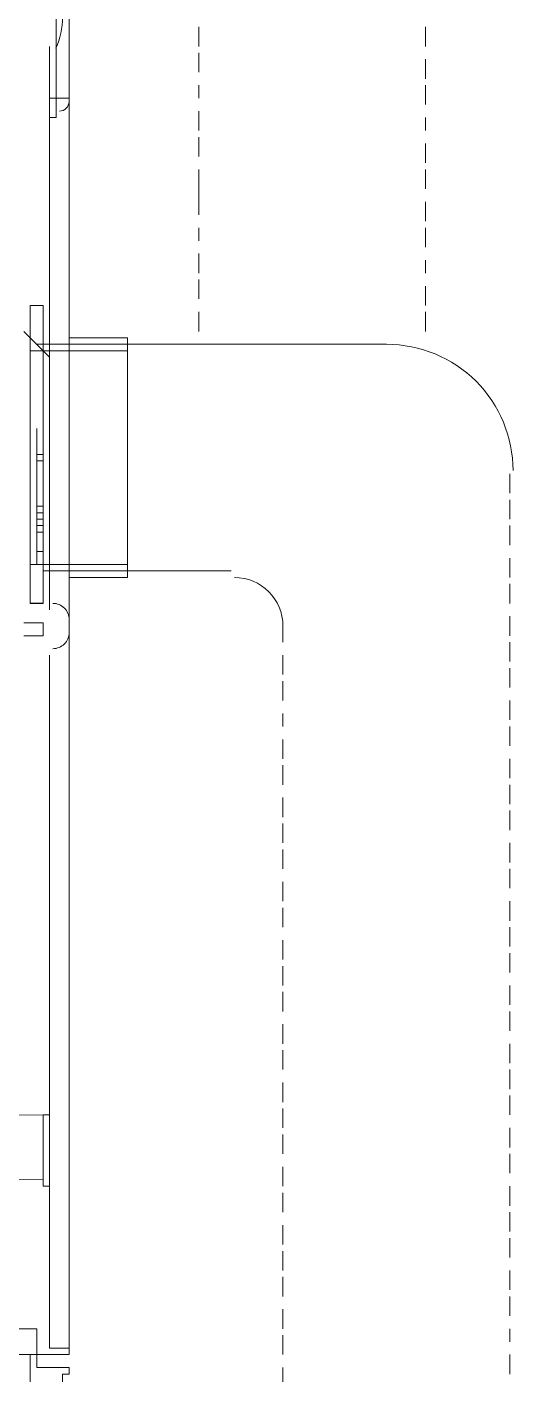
# Model space of a CAD drawing. Header units: millimetres. Extents: x 42 to 552, y 43 to 535.
# Drawn here: x 480.5516 to 480.6475, y 496.2602 to 496.5264 of the extents above; entities that cross this region are included whole.
import ezdxf

# ---------------------------------------------------------------- set-up
doc = ezdxf.new("R2010")
doc.units = ezdxf.units.MM
doc.header["$LTSCALE"] = 0.75
doc.header["$MEASUREMENT"] = 0
doc.layers.add('PDF_0', color=7, linetype='Continuous')

msp = doc.modelspace()

# ---------------------------------------------------------------- linework, layer by layer
at = {"layer": 'PDF_0', "lineweight": 18}
for points in [[(480.5598784159065, 496.6786376766864), (480.5598784159065, 496.5122777173518), (480.5573190319164, 496.5122777173518), (480.5573190319164, 496.6786376766864)], [(480.5598784159065, 496.4175805097306), (480.5713956438603, 496.4175805097306), (480.5713956438603, 496.4649291135412), (480.5598784159065, 496.4649291135412)], [(480.5534799559318, 496.4406149656385), (480.5547596479269, 496.4406149656385)]]:
    msp.add_lwpolyline(points, close=True, dxfattribs=at)
for points in [[(480.5854722558038, 496.5263543292959), (480.5854722558038, 496.5225152533113)], [(480.6302614756246, 496.5263543292959), (480.6302614756246, 496.5225152533111)], [(480.5560393399214, 496.5225152533109), (480.5560393399214, 496.4111820497563)], [(480.5854722558038, 496.5212355613163), (480.5854722558038, 496.5173964853317)], [(480.6302614756246, 496.5199558693215), (480.6302614756246, 496.5161167933369)], [(480.5854722558038, 496.5148371013421), (480.5854722558038, 496.5122777173523)], [(480.6302614756246, 496.5148371013419), (480.6302614756246, 496.5109980253573)], [(480.5573190319164, 496.5122777173518), (480.5560393399214, 496.5122777173518)], [(480.5598784159065, 496.5122777173518), (480.5598784159065, 496.510998025357), (480.5598784159065, 496.4086226657665), (480.5598784159065, 496.4060632817767), (480.5598784159065, 496.2652971623398)], [(480.5854722558038, 496.5097183333625), (480.5854722558038, 496.5058792573778)], [(480.5560393399214, 496.5084386413672), (480.5573190319164, 496.5084386413672)], [(480.6302614756246, 496.5084386413677), (480.6302614756246, 496.5058792573778)], [(480.5854722558038, 496.5045995653828), (480.5854722558038, 496.5007604893982)], [(480.6302614756246, 496.503319873388), (480.6302614756246, 496.4994807974034)], [(480.5854722558038, 496.4982011054086), (480.5854722558038, 496.494362029424)], [(480.6302614756246, 496.4982011054084), (480.6302614756246, 496.4943620294238)], [(480.5854722558038, 496.4943620294238), (480.5854722558038, 496.4905229534392)], [(480.5854722558038, 496.493082337429), (480.5854722558038, 496.4892432614444)], [(480.6302614756246, 496.4918026454342), (480.6302614756246, 496.4879635694496)], [(480.5854722558038, 496.4866838774545), (480.5854722558038, 496.4841244934647)], [(480.6302614756246, 496.4866838774545), (480.6302614756246, 496.4828448014699)], [(480.5854722558038, 496.4815651094751), (480.5854722558038, 496.4777260334905)], [(480.6302614756246, 496.4802854174801), (480.6302614756246, 496.4777260334903)], [(480.5854722558038, 496.4764463414955), (480.5854722558038, 496.4726072655109)], [(480.6302614756246, 496.4751666495007), (480.6302614756246, 496.4713275735161)], [(480.5522002639373, 496.4124617417511), (480.5522002639373, 496.4713275735156), (480.5547596479269, 496.4713275735156), (480.5547596479269, 496.4124617417511)], [(480.5854722558038, 496.4700478815211), (480.5854722558038, 496.4662088055364)], [(480.6302614756246, 496.4700478815211), (480.6302614756246, 496.4662088055364)], [(480.5560393399214, 496.4610900375566), (480.5509205719422, 496.4662088055362)], [(480.6225833236554, 496.4636494215464), (480.5713956438603, 496.4636494215464), (480.5547596479269, 496.4636494215464), (480.5534799559318, 496.4636494215464)], [(480.5713956438603, 496.4623697295514), (480.5522002639373, 496.4623697295514)], [(480.5534799559318, 496.4470134256129), (480.5534799559318, 496.4444540416231), (480.5534799559318, 496.4226992777102), (480.5534799559318, 496.4201398937204), (480.5547596479269, 496.4201398937204)], [(480.5534799559318, 496.4457337336181), (480.5534799559318, 496.4457337336181)], [(480.5547596479269, 496.4418946576335), (480.5534799559318, 496.4418946576335)], [(480.5534799559318, 496.4406149656385), (480.5534799559318, 496.4406149656385)], [(480.5534799559318, 496.4406149656385), (480.5534799559318, 496.4406149656385)], [(480.5534799559318, 496.4406149656385), (480.5534799559318, 496.4406149656385)], [(480.5534799559318, 496.4406149656385), (480.5547596479269, 496.4406149656385)], [(480.5534799559318, 496.4380555816487), (480.5534799559318, 496.4380555816487)], [(480.6468974715581, 496.4380555816489), (480.6468974715581, 496.434216505664)], [(480.5534799559318, 496.4354961976591), (480.5534799559318, 496.4354961976591)], [(480.5534799559318, 496.4354961976591), (480.5534799559318, 496.4354961976591)], [(480.5534799559318, 496.4354961976591), (480.5534799559318, 496.4354961976591)], [(480.5534799559318, 496.4354961976591), (480.5534799559318, 496.4354961976591)], [(480.5534799559318, 496.4354961976591), (480.5534799559318, 496.4354961976591)], [(480.5534799559318, 496.4354961976591), (480.5534799559318, 496.4354961976591)], [(480.5534799559318, 496.434216505664), (480.5534799559318, 496.434216505664)], [(480.5534799559318, 496.434216505664), (480.5534799559318, 496.434216505664)], [(480.5534799559318, 496.4329368136692), (480.5534799559318, 496.4329368136692)], [(480.5534799559318, 496.4329368136692), (480.5534799559318, 496.4329368136692)], [(480.5534799559318, 496.4329368136692), (480.5534799559318, 496.4329368136692)], [(480.5534799559318, 496.4329368136692), (480.5534799559318, 496.4329368136692)], [(480.5534799559318, 496.4316571216744), (480.5534799559318, 496.4316571216744)], [(480.5534799559318, 496.4316571216744), (480.5534799559318, 496.4316571216744)], [(480.5534799559318, 496.4316571216744), (480.5547596479269, 496.4316571216744)], [(480.5534799559318, 496.4316571216744), (480.5534799559318, 496.4316571216744)], [(480.6468974715581, 496.4329368136692), (480.6468974715581, 496.4290977376846)], [(480.5534799559318, 496.4303774296794), (480.5534799559318, 496.4303774296794)], [(480.5534799559318, 496.4303774296794), (480.5534799559318, 496.4303774296794)], [(480.5534799559318, 496.4303774296794), (480.5534799559318, 496.4303774296794)], [(480.5547596479269, 496.4226992777102), (480.5534799559318, 496.4226992777102), (480.5534799559318, 496.423978969705), (480.5534799559318, 496.4252586617), (480.5534799559318, 496.4265383536948), (480.5534799559318, 496.4278180456896), (480.5534799559318, 496.4290977376846), (480.5534799559318, 496.4303774296794), (480.5547596479269, 496.4303774296794)], [(480.5534799559318, 496.4303774296794), (480.5534799559318, 496.4303774296794)], [(480.5534799559318, 496.4303774296794), (480.5534799559318, 496.4303774296794)], [(480.5534799559318, 496.4303774296794), (480.5534799559318, 496.4303774296794)], [(480.5534799559318, 496.4303774296794), (480.5534799559318, 496.4303774296794)], [(480.5534799559318, 496.4303774296794), (480.5534799559318, 496.4303774296794)], [(480.5534799559318, 496.4303774296794), (480.5534799559318, 496.4303774296794)], [(480.5534799559318, 496.4303774296794), (480.5534799559318, 496.4303774296794)], [(480.5534799559318, 496.4290977376846), (480.5534799559318, 496.4290977376846)], [(480.5534799559318, 496.4290977376846), (480.5534799559318, 496.4290977376846)], [(480.5534799559318, 496.4290977376846), (480.5534799559318, 496.4290977376846)], [(480.5534799559318, 496.4290977376846), (480.5534799559318, 496.4290977376846)], [(480.5534799559318, 496.4290977376846), (480.5534799559318, 496.4290977376846)], [(480.5534799559318, 496.4290977376846), (480.5534799559318, 496.4290977376846)], [(480.5534799559318, 496.4290977376846), (480.5534799559318, 496.4290977376846)], [(480.5534799559318, 496.4290977376846), (480.5534799559318, 496.4290977376846)], [(480.5534799559318, 496.4290977376846), (480.5534799559318, 496.4290977376846)], [(480.5534799559318, 496.4290977376846), (480.5534799559318, 496.4290977376846)], [(480.5534799559318, 496.4290977376846), (480.5534799559318, 496.4290977376846)], [(480.5534799559318, 496.4290977376846), (480.5534799559318, 496.4290977376846)], [(480.5534799559318, 496.4290977376846), (480.5534799559318, 496.4290977376846)], [(480.5534799559318, 496.4290977376846), (480.5547596479269, 496.4290977376846)], [(480.5534799559318, 496.4290977376846), (480.5534799559318, 496.4290977376846)], [(480.5534799559318, 496.4278180456896), (480.5534799559318, 496.4278180456896)], [(480.5534799559318, 496.4278180456896), (480.5534799559318, 496.4278180456896)], [(480.5534799559318, 496.4278180456896), (480.5534799559318, 496.4278180456896)], [(480.5534799559318, 496.4278180456896), (480.5534799559318, 496.4278180456896)], [(480.5534799559318, 496.4278180456896), (480.5534799559318, 496.4278180456896)], [(480.5534799559318, 496.4278180456896), (480.5534799559318, 496.4278180456896)], [(480.5534799559318, 496.4278180456896), (480.5534799559318, 496.4278180456896)], [(480.5534799559318, 496.4278180456896), (480.5534799559318, 496.4278180456896)], [(480.5534799559318, 496.4278180456896), (480.5534799559318, 496.4278180456896)], [(480.5534799559318, 496.4278180456896), (480.5534799559318, 496.4278180456896)], [(480.5534799559318, 496.4278180456896), (480.5534799559318, 496.4278180456896)], [(480.5534799559318, 496.4278180456896), (480.5534799559318, 496.4278180456896)], [(480.5547596479269, 496.4278180456896), (480.5534799559318, 496.4278180456896)], [(480.5534799559318, 496.4278180456896), (480.5534799559318, 496.4278180456896)], [(480.5534799559318, 496.4265383536948), (480.5534799559318, 496.4265383536948)], [(480.5534799559318, 496.4265383536948), (480.5534799559318, 496.4265383536948)], [(480.5534799559318, 496.4265383536948), (480.5534799559318, 496.4265383536948)], [(480.5534799559318, 496.4201398937204), (480.5534799559318, 496.4214195857152), (480.5534799559318, 496.4226992777102), (480.5534799559318, 496.4265383536948)], [(480.5534799559318, 496.4265383536948), (480.5534799559318, 496.4265383536948)], [(480.5534799559318, 496.4265383536948), (480.5534799559318, 496.4265383536948)], [(480.5534799559318, 496.4265383536948), (480.5534799559318, 496.4265383536948)], [(480.5534799559318, 496.4265383536948), (480.5534799559318, 496.4265383536948)], [(480.5534799559318, 496.4265383536948), (480.5534799559318, 496.4265383536948)], [(480.5534799559318, 496.4265383536948), (480.5534799559318, 496.4265383536948)], [(480.5534799559318, 496.4265383536948), (480.5534799559318, 496.4265383536948)], [(480.5534799559318, 496.4265383536948), (480.5534799559318, 496.4265383536948)], [(480.5534799559318, 496.4265383536948), (480.5534799559318, 496.4265383536948)], [(480.5534799559318, 496.4265383536948), (480.5534799559318, 496.4265383536948)], [(480.5534799559318, 496.4265383536948), (480.5534799559318, 496.4265383536948)], [(480.5534799559318, 496.4265383536948), (480.5534799559318, 496.4265383536948)], [(480.5534799559318, 496.4265383536948), (480.5534799559318, 496.4265383536948)], [(480.5534799559318, 496.4265383536948), (480.5547596479269, 496.4265383536948), (480.5534799559318, 496.4265383536948)], [(480.5534799559318, 496.4265383536948), (480.5534799559318, 496.4265383536948)], [(480.6468974715581, 496.4278180456898), (480.6468974715581, 496.4239789697052)], [(480.5534799559318, 496.4252586617), (480.5534799559318, 496.4252586617)], [(480.5534799559318, 496.4252586617), (480.5534799559318, 496.4252586617)], [(480.5534799559318, 496.4252586617), (480.5534799559318, 496.4252586617)], [(480.5534799559318, 496.4252586617), (480.5534799559318, 496.4252586617)], [(480.5534799559318, 496.4252586617), (480.5534799559318, 496.4252586617)], [(480.5534799559318, 496.4252586617), (480.5534799559318, 496.4252586617)], [(480.5534799559318, 496.4252586617), (480.5534799559318, 496.4252586617)], [(480.5534799559318, 496.4252586617), (480.5534799559318, 496.4252586617)], [(480.5534799559318, 496.423978969705), (480.5534799559318, 496.423978969705)], [(480.5534799559318, 496.423978969705), (480.5534799559318, 496.423978969705)], [(480.5534799559318, 496.423978969705), (480.5534799559318, 496.423978969705)], [(480.5534799559318, 496.423978969705), (480.5534799559318, 496.423978969705)], [(480.5534799559318, 496.423978969705), (480.5534799559318, 496.423978969705)], [(480.5534799559318, 496.423978969705), (480.5534799559318, 496.423978969705)], [(480.5534799559318, 496.423978969705), (480.5534799559318, 496.423978969705)], [(480.5534799559318, 496.423978969705), (480.5534799559318, 496.423978969705)], [(480.5534799559318, 496.423978969705), (480.5534799559318, 496.423978969705)], [(480.5534799559318, 496.423978969705), (480.5534799559318, 496.423978969705)], [(480.5534799559318, 496.4226992777102), (480.5534799559318, 496.4226992777102)], [(480.5534799559318, 496.4226992777102), (480.5534799559318, 496.4226992777102)], [(480.5534799559318, 496.4226992777102), (480.5534799559318, 496.4226992777102)], [(480.5534799559318, 496.4226992777102), (480.5534799559318, 496.4226992777102)], [(480.5534799559318, 496.4226992777102), (480.5534799559318, 496.4226992777102)], [(480.5534799559318, 496.4226992777102), (480.5534799559318, 496.4226992777102)], [(480.5534799559318, 496.4226992777102), (480.5534799559318, 496.4226992777102)], [(480.5534799559318, 496.4226992777102), (480.5534799559318, 496.4226992777102)], [(480.5534799559318, 496.4226992777102), (480.5534799559318, 496.4226992777102)], [(480.5534799559318, 496.4226992777102), (480.5534799559318, 496.4226992777102)], [(480.5534799559318, 496.4226992777102), (480.5534799559318, 496.4226992777102)], [(480.5534799559318, 496.4226992777102), (480.5534799559318, 496.4226992777102)], [(480.5534799559318, 496.4226992777102), (480.5534799559318, 496.4226992777102)], [(480.5534799559318, 496.4226992777102), (480.5534799559318, 496.4226992777102)], [(480.5534799559318, 496.4226992777102), (480.5534799559318, 496.4226992777102)], [(480.5534799559318, 496.4226992777102), (480.5534799559318, 496.4226992777102)], [(480.5534799559318, 496.4226992777102), (480.5534799559318, 496.4226992777102)], [(480.5534799559318, 496.4226992777102), (480.5534799559318, 496.4226992777102)], [(480.5534799559318, 496.4214195857152), (480.5534799559318, 496.4214195857152)], [(480.5534799559318, 496.4214195857152), (480.5534799559318, 496.4214195857152)], [(480.5534799559318, 496.4214195857152), (480.5534799559318, 496.4214195857152)], [(480.5534799559318, 496.4214195857152), (480.5534799559318, 496.4214195857152)], [(480.5534799559318, 496.4214195857152), (480.5534799559318, 496.4214195857152)], [(480.5534799559318, 496.4214195857152), (480.5534799559318, 496.4214195857152)], [(480.5534799559318, 496.4214195857152), (480.5534799559318, 496.4214195857152)], [(480.5534799559318, 496.4214195857152), (480.5534799559318, 496.4214195857152)], [(480.5534799559318, 496.4214195857152), (480.5534799559318, 496.4214195857152)], [(480.5534799559318, 496.4214195857152), (480.5534799559318, 496.4214195857152)], [(480.5534799559318, 496.4214195857152), (480.5534799559318, 496.4214195857152)], [(480.5534799559318, 496.4214195857152), (480.5534799559318, 496.4214195857152)], [(480.5534799559318, 496.4214195857152), (480.5534799559318, 496.4214195857152)], [(480.5534799559318, 496.4214195857152), (480.5534799559318, 496.4214195857152)], [(480.5534799559318, 496.4214195857152), (480.5534799559318, 496.4214195857152)], [(480.5534799559318, 496.4214195857152), (480.5534799559318, 496.4214195857152)], [(480.5534799559318, 496.4214195857152), (480.5534799559318, 496.4214195857152)], [(480.5534799559318, 496.4214195857152), (480.5534799559318, 496.4214195857152)], [(480.5534799559318, 496.4214195857152), (480.5534799559318, 496.4214195857152)], [(480.5534799559318, 496.4214195857152), (480.5534799559318, 496.4214195857152)], [(480.5534799559318, 496.4214195857152), (480.5534799559318, 496.4214195857152)], [(480.5534799559318, 496.4214195857152), (480.5534799559318, 496.4214195857152)], [(480.5534799559318, 496.4214195857152), (480.5534799559318, 496.4214195857152)], [(480.5534799559318, 496.4214195857152), (480.5534799559318, 496.4214195857152)], [(480.5534799559318, 496.4214195857152), (480.5534799559318, 496.4214195857152)], [(480.5534799559318, 496.4214195857152), (480.5534799559318, 496.4214195857152)], [(480.6468974715581, 496.4214195857154), (480.6468974715581, 496.4175805097308)], [(480.5713956438603, 496.4201398937204), (480.5522002639373, 496.4201398937204)], [(480.5534799559318, 496.4201398937204), (480.5534799559318, 496.4201398937204)], [(480.5534799559318, 496.4201398937204), (480.5534799559318, 496.4201398937204)], [(480.5534799559318, 496.4201398937204), (480.5534799559318, 496.4201398937204)], [(480.5534799559318, 496.4201398937204), (480.5534799559318, 496.4201398937204)], [(480.5534799559318, 496.4201398937204), (480.5534799559318, 496.4201398937204)], [(480.5534799559318, 496.4201398937204), (480.5534799559318, 496.4201398937204)], [(480.5534799559318, 496.4201398937204), (480.5534799559318, 496.4201398937204)], [(480.5534799559318, 496.4201398937204), (480.5534799559318, 496.4201398937204)], [(480.5534799559318, 496.4201398937204), (480.5534799559318, 496.4201398937204)], [(480.5534799559318, 496.4201398937204), (480.5534799559318, 496.4201398937204)], [(480.5534799559318, 496.4201398937204), (480.5534799559318, 496.4201398937204)], [(480.5534799559318, 496.4201398937204), (480.5534799559318, 496.4201398937204)], [(480.5547596479269, 496.4188602017256), (480.5713956438603, 496.4188602017256), (480.5918707157784, 496.4188602017256)], [(480.6468974715581, 496.4163008177358), (480.6468974715581, 496.4124617417511)], [(480.5509205719422, 496.4060632817767), (480.5547596479269, 496.4060632817767), (480.5547596479269, 496.4086226657665), (480.5509205719422, 496.4086226657665)], [(480.6021082517373, 496.4086226657665), (480.6021082517373, 496.4047835897819)], [(480.6468974715581, 496.4099023577613), (480.6468974715581, 496.4060632817767)], [(480.5560393399214, 496.4022242057921), (480.5560393399214, 496.3113660741554), (480.5547596479269, 496.3113660741554), (480.4370279843979, 496.3100863821606)], [(480.6021082517373, 496.4022242057921), (480.6021082517373, 496.3983851298075)], [(480.6468974715581, 496.4047835897819), (480.6468974715581, 496.4009445137973)], [(480.6468974715581, 496.3996648218025), (480.6468974715581, 496.3958257458177)], [(480.6021082517373, 496.3971054378127), (480.6021082517373, 496.3932663618281)], [(480.6468974715581, 496.3932663618281), (480.6468974715581, 496.3894272858432)], [(480.6021082517373, 496.3907069778382), (480.6021082517373, 496.3881475938484)], [(480.6468974715581, 496.3881475938484), (480.6468974715581, 496.3843085178638)], [(480.6021082517373, 496.3855882098586), (480.6021082517373, 496.381749133874)], [(480.6468974715581, 496.381749133874), (480.6468974715581, 496.3779100578894)], [(480.6021082517373, 496.3804694418792), (480.6021082517373, 496.3766303658946)], [(480.6468974715581, 496.3766303658946), (480.6468974715581, 496.3727912899097)], [(480.6021082517373, 496.3740709819048), (480.6021082517373, 496.3702319059201)], [(480.6468974715581, 496.3715115979149), (480.6468974715581, 496.3676725219303)], [(480.6021082517373, 496.3689522139254), (480.6021082517373, 496.3651131379405)], [(480.6468974715581, 496.3651131379405), (480.6468974715581, 496.3612740619559)], [(480.6021082517373, 496.3638334459457), (480.6021082517373, 496.3599943699611)], [(480.6468974715581, 496.3599943699611), (480.6468974715581, 496.3561552939765)], [(480.6021082517373, 496.3574349859713), (480.6021082517373, 496.3535959099867)], [(480.6021082517373, 496.3523162179919), (480.6021082517373, 496.348477142007)], [(480.6468974715581, 496.3535959099867), (480.6468974715581, 496.3497568340021)], [(480.6468974715581, 496.348477142007), (480.6468974715581, 496.3446380660224)], [(480.6021082517373, 496.3459177580174), (480.6021082517373, 496.3420786820328)], [(480.6468974715581, 496.3433583740276), (480.6468974715581, 496.339519298043)], [(480.6021082517373, 496.3407989900378), (480.6021082517373, 496.3369599140532)], [(480.6021082517373, 496.3356802220584), (480.6021082517373, 496.3318411460738)], [(480.6468974715581, 496.3369599140532), (480.6468974715581, 496.3331208380686)], [(480.6468974715581, 496.3318411460735), (480.6468974715581, 496.3280020700889)], [(480.6021082517373, 496.329281762084), (480.6021082517373, 496.3254426860993)], [(480.6468974715581, 496.3254426860993), (480.6468974715581, 496.3216036101147)], [(480.6021082517373, 496.3241629941043), (480.6021082517373, 496.3203239181197)], [(480.6468974715581, 496.3203239181197), (480.6468974715581, 496.3164848421351)], [(480.6021082517373, 496.3177645341299), (480.6021082517373, 496.3139254581453)], [(480.6468974715581, 496.3152051501403), (480.6468974715581, 496.3113660741554)], [(480.6021082517373, 496.3126457661505), (480.6021082517373, 496.3088066901659)], [(480.5547596479269, 496.2985691542066), (480.5547596479269, 496.3113660741554)], [(480.5560393399214, 496.2972894622118), (480.5560393399214, 496.3113660741554)], [(480.6021082517373, 496.3075269981711), (480.6021082517373, 496.3036879221862)], [(480.6468974715581, 496.3088066901659), (480.6468974715581, 496.3049676141812)], [(480.6468974715581, 496.3036879221862), (480.6468974715581, 496.2998488462016)], [(480.6021082517373, 496.3011285381964), (480.6021082517373, 496.297289462212)], [(480.4370279843979, 496.2998488462016), (480.5547596479269, 496.2985691542066), (480.5547596479269, 496.2972894622118), (480.5560393399214, 496.2972894622118), (480.5560393399214, 496.2652971623398), (480.5598784159065, 496.2652971623398), (480.5598784159065, 496.264017470345), (480.5534799559318, 496.264017470345), (480.5534799559318, 496.2691362383244), (480.4127138364952, 496.2691362383244)], [(480.6021082517373, 496.296009770217), (480.6021082517373, 496.2921706942324)], [(480.6468974715581, 496.297289462212), (480.6468974715581, 496.2934503862272)], [(480.6468974715581, 496.2921706942324), (480.6468974715581, 496.2883316182478)], [(480.6021082517373, 496.2896113102425), (480.6021082517373, 496.2857722342579)], [(480.6468974715581, 496.2870519262527), (480.6468974715581, 496.2832128502681)], [(480.6021082517373, 496.2844925422631), (480.6021082517373, 496.2806534662785)], [(480.6468974715581, 496.2806534662785), (480.6468974715581, 496.2768143902937)], [(480.6021082517373, 496.2793737742835), (480.6021082517373, 496.2755346982989)], [(480.6468974715581, 496.2755346982989), (480.6468974715581, 496.2716956223143)], [(480.6021082517373, 496.2729753143091), (480.6021082517373, 496.2691362383244)], [(480.6468974715581, 496.2691362383244), (480.6468974715581, 496.2665768543346)], [(480.6021082517373, 496.2678565463297), (480.6021082517373, 496.264017470345)], [(480.5509205719422, 496.2461017824165), (480.4101544525051, 496.2473814744116), (480.4101544525051, 496.2588987023654), (480.3947981485667, 496.2588987023654), (480.3947981485667, 496.2473814744116), (480.3922387645771, 496.2473814744116), (480.3922387645771, 496.2614580863552), (480.4139935284898, 496.2614580863552), (480.4139935284898, 496.264017470345), (480.4152732204848, 496.264017470345), (480.4165529124798, 496.252500242391), (480.5522002639373, 496.2512205503962), (480.5522002639373, 496.264017470345), (480.5534799559318, 496.264017470345), (480.5534799559318, 496.2614580863552), (480.5598784159065, 496.2614580863552), (480.5598784159065, 496.2601783943602), (480.5585987239115, 496.2601783943602), (480.5585987239115, 496.0131978393482)], [(480.5534799559318, 496.264017470345), (480.4127138364952, 496.264017470345)], [(480.6468974715581, 496.264017470345), (480.6468974715581, 496.2601783943604)], [(480.6021082517373, 496.2614580863552), (480.6021082517373, 496.2576190103706)]]:
    msp.add_lwpolyline(points, dxfattribs=at)
at = {"layer": 'PDF_0', "color": 8, "lineweight": 18, "true_color": 0x808080}
msp.add_lwpolyline([(480.5573190319164, 496.5084386413672), (480.5573190319164, 496.5122777173518)], dxfattribs=at)
at = {"layer": 'PDF_0', "color": 3, "lineweight": 25}
msp.add_lwpolyline([(480.5547596479269, 496.4124617417511), (480.5522002639373, 496.4124617417511)], dxfattribs=at)
at = {"layer": 'PDF_0', "lineweight": 18}
for centre, radius, start, end in [((480.5438810864343, 496.5282754906854), 0.01471827741287493, 335.3153352490793, 359.9936803866342), ((480.5579581777934, 496.5116385714751), 0.001920238240718566, 270.0208901018873, 359.9791099016301), ((480.6225840566267, 496.4386961606175), 0.02495326093957494, 359.9983170069069, 90.00168299322333), ((480.5925103395602, 496.4079825975535), 0.009597912179726196, 0.001326539859838265, 89.99867346014017), ((480.5566796579074, 496.4092632396909), 0.003198758033878826, 359.9915457990361, 90.00845419653453), ((480.5566796579078, 496.4067026557858), 0.003198758033706641, 269.9915457930434, 0.008454199530835824)]:
    msp.add_arc(centre, radius, start, end, dxfattribs=at)

doc.saveas('drawing.dxf')
